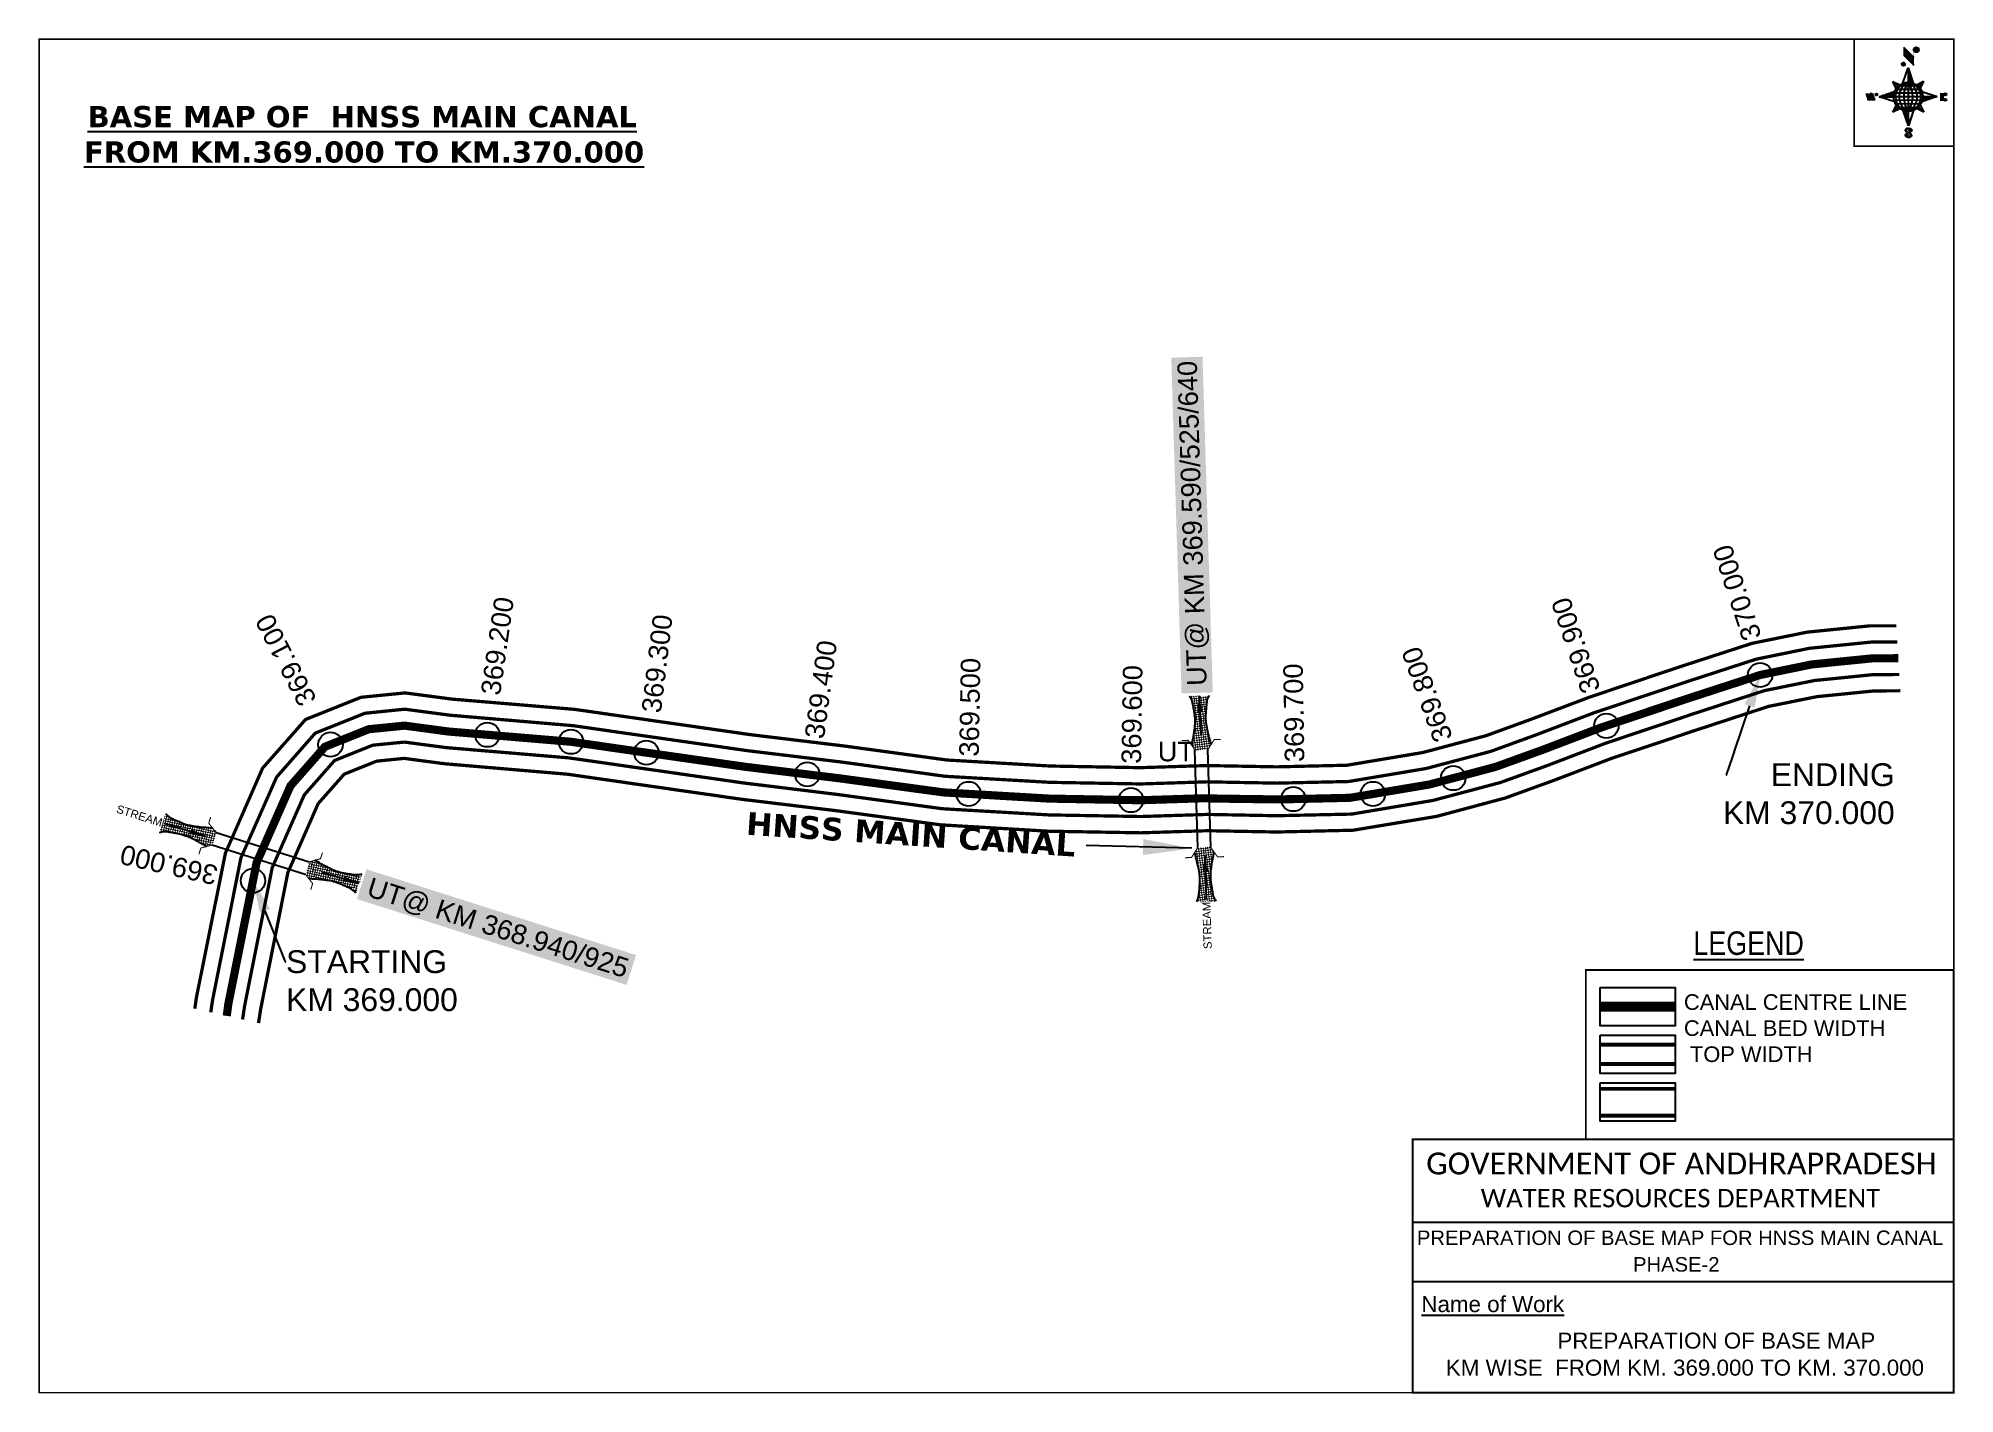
# Model space of a CAD drawing. Header units: inches. Extents: x 814689 to 815865, y 1581096 to 1581928.
import ezdxf
from ezdxf import colors
from ezdxf.entities.mleader import LeaderData, LeaderLine
from ezdxf.enums import TextEntityAlignment as Align
from ezdxf.math import Vec2, Vec3

# ---------------------------------------------------------------- set-up
doc = ezdxf.new("R2010")
doc.units = ezdxf.units.IN
doc.header["$LTSCALE"] = 15
doc.header["$MEASUREMENT"] = 0
doc.header["$PDMODE"] = 32
doc.header["$PDSIZE"] = 15
doc.linetypes.add('HIDDEN2', pattern=[0.1875, 0.125, -0.0625])
for name, color, linetype in [('AQUADUCT', 1, 'Continuous'), ('bord', 1, 'Continuous'), ('CANAL1', 7, 'Continuous'), ('CSMark', 72, 'Continuous'), ('DCBMS', 232, 'Continuous'), ('PAGE', 7, 'Continuous'), ('STRUCTURE', 5, 'Continuous'), ('TEXT', 6, 'Continuous')]:
    doc.layers.add(name, color=color, linetype=linetype)
doc.styles.add('ARIALN', font='ARIALN.TTF')
doc.styles.get("Standard").update_dxf_attribs({"font": 'arial.ttf'})
doc.dimstyles.get("Standard").update_dxf_attribs({"dimtxt": 20, "dimasz": 0.18, "dimexe": 0.18, "dimexo": 0.0625, "dimgap": 0.09, "dimtad": 0, "dimtih": 1, "dimtoh": 1, "dimdec": 4, "dimzin": 0, "dimdsep": 46, "dimtxsty": 'Standard', "dimcen": 0.09, "dimadec": 0, "dimazin": 0, "dimtfac": 1, "dimtdec": 4, "dimtofl": 0, "dimtmove": 0, "dimatfit": 3, "dimfxl": 0, "dimtolj": 1, "dimtzin": 0, "dimarcsym": 0})
pattern_1 = [(267.297113149, (-8720374.938, 50637915.138), (10.5367255337, -0.497431438), [])]
pattern_2 = [(357.297113149, (-8720374.938, 50637915.138), (0.497431438, 10.5367255337), [])]

# ---------------------------------------------------------------- blocks, each defined once
blk = doc.blocks.new('*X26')
at = {"color": 0, "linetype": 'Continuous'}
for p, q in [((6321.6, 240.5), (6322.3, 241.2)), ((6321.6, 240.3), (6322.3, 241)), ((6321.6, 240.1), (6322.3, 240.8)), ((6321.6, 239.9), (6322.4, 240.7)), ((6321.6, 239.8), (6322.4, 240.6)), ((6321.6, 239.6), (6322.5, 240.5)), ((6321.6, 239.4), (6322.5, 240.3)), ((6321.6, 239.2), (6322.6, 240.2)), ((6321.7, 239.1), (6322.6, 240.1)), ((6321.8, 240.8), (6322.4, 241.4)), ((6321.8, 239), (6322.7, 240)), ((6321.8, 239), (6322.8, 239.9)), ((6321.9, 238.9), (6322.9, 239.8)), ((6322, 238.8), (6323, 239.7)), ((6322.1, 241.3), (6322.4, 241.6)), ((6322.1, 238.7), (6323.1, 239.6)), ((6322.2, 238.6), (6323.1, 239.6)), ((6322.3, 238.5), (6323.2, 239.5)), ((6322.4, 238.5), (6323.3, 239.4)), ((6322.5, 238.4), (6323.4, 239.3)), ((6322.7, 238.4), (6323.6, 239.3)), ((6322.8, 238.3), (6323.7, 239.2)), ((6322.9, 238.3), (6323.8, 239.1)), ((6323.1, 238.2), (6323.9, 239.1)), ((6323.2, 238.2), (6324, 239)), ((6323.3, 238.2), (6324.2, 239)), ((6323.5, 238.1), (6324.3, 238.9)), ((6323.7, 238.1), (6324.4, 238.9)), ((6323.8, 238.1), (6324.6, 238.8)), ((6324.1, 238.2), (6324.7, 238.8)), ((6324.3, 238.3), (6324.9, 238.8)), ((6324.6, 238.3), (6325.1, 238.8)), ((6324.8, 238.4), (6325.2, 238.8)), ((6325.1, 238.5), (6325.4, 238.8)), ((6325.4, 238.6), (6325.6, 238.8))]:
    blk.add_line(p, q, dxfattribs=at)
blk = doc.blocks.new('*X25')
at = {"color": 0, "linetype": 'Continuous'}
for p, q in [((6324.4, 240.3), (6324.5, 240.4)), ((6324.6, 240.3), (6324.8, 240.5)), ((6324.7, 240.2), (6325, 240.5)), ((6324.8, 240.2), (6325.2, 240.6)), ((6325, 240.1), (6325.5, 240.6)), ((6325.1, 240.1), (6325.6, 240.6)), ((6325.2, 240), (6325.8, 240.6)), ((6325.3, 240), (6326, 240.6)), ((6325.4, 239.9), (6326.1, 240.6)), ((6325.5, 239.8), (6326.2, 240.5)), ((6325.6, 239.8), (6326.3, 240.5)), ((6325.7, 239.7), (6326.5, 240.4)), ((6325.9, 239.6), (6326.6, 240.3)), ((6326, 239.5), (6326.7, 240.3)), ((6326, 239.4), (6326.8, 240.2)), ((6326.1, 239.3), (6327, 240.2)), ((6326.2, 239.3), (6327.1, 240.1)), ((6326.3, 239.2), (6327.1, 240)), ((6326.4, 239.1), (6327.2, 239.9)), ((6326.5, 239), (6327.3, 239.8)), ((6326.5, 238.9), (6327.4, 239.7)), ((6326.6, 238.8), (6327.5, 239.6)), ((6326.7, 238.7), (6327.5, 239.5)), ((6326.8, 238.6), (6327.6, 239.4)), ((6326.8, 238.5), (6327.7, 239.3)), ((6326.8, 236.5), (6327.4, 237)), ((6326.9, 238.3), (6327.8, 239.2)), ((6326.9, 238.2), (6327.9, 239.1)), ((6326.9, 236.8), (6327.6, 237.4)), ((6327, 238.1), (6327.8, 239)), ((6327, 237.9), (6327.8, 238.8)), ((6327, 237.8), (6327.8, 238.6)), ((6327, 237.6), (6327.8, 238.4)), ((6327, 237.4), (6327.8, 238.2)), ((6327, 237.3), (6327.8, 238)), ((6327, 237.1), (6327.8, 237.9))]:
    blk.add_line(p, q, dxfattribs=at)
blk = doc.blocks.new('H')
at = {"layer": 'bord', "extrusion": (0.000427885, 0.004792, 0.999988)}
h = blk.add_hatch(dxfattribs=at)
h.set_pattern_fill('LINE', color=8, scale=84.387686, angle=-2.7029, style=0)
h.set_pattern_definition(pattern_2)
h.paths.add_polyline_path([(-492, 786, -0.090992), (-448, 775), (-486, 912)])
h = blk.add_hatch(dxfattribs=at)
h.set_pattern_fill('LINE', color=8, scale=84.387686, angle=-92.7029, style=0)
h.set_pattern_definition(pattern_1)
h.paths.add_polyline_path([(-625, 665, -0.090992), (-615, 710), (-751, 671)])
h = blk.add_hatch(dxfattribs=at)
h.set_pattern_fill('LINE', color=8, scale=84.387686, angle=-2.7029, style=0)
h.set_pattern_definition(pattern_2)
h.paths.add_polyline_path([(-504, 533, -0.090992), (-549, 543), (-510, 406)])
h = blk.add_hatch(dxfattribs=at)
h.set_pattern_fill('LINE', color=8, scale=84.387686, angle=-92.7029, style=0)
h.set_pattern_definition(pattern_1)
h.paths.add_polyline_path([(-246, 647), (-372, 653, -0.090992), (-382, 609)])
for p, q in [((-519, 1020, -1217), (-435, 927, -1216)), ((-516, 1087, -1217), (-432, 994, -1217)), ((-538, 774, -1216), (-487, 906, -1216)), ((-487, 906, -1216), (-493, 780, -1216)), ((-487, 906, -1216), (-448, 769, -1216)), ((-865, 701, -1215), (-847, 638, -1215)), ((-847, 700, -1215), (-829, 637, -1215)), ((-829, 699, -1215), (-811, 636, -1215)), ((-829, 699, -1215), (-811, 698, -1215)), ((-811, 698, -1215), (-794, 635, -1215)), ((-752, 665, -1215), (-615, 704, -1215)), ((-627, 794, -1216), (-567, 760, -1216)), ((-627, 794, -1216), (-584, 747, -1215)), ((-599, 731, -1215), (-627, 794, -1216)), ((-421, 753, -1216), (-359, 781, -1216)), ((-359, 781, -1216), (-405, 739, -1216)), ((-359, 781, -1216), (-392, 721, -1215)), ((-379, 693, -1215), (-246, 641, -1215)), ((-213, 669, -1215), (-217, 601, -1215)), ((-752, 665, -1215), (-625, 659, -1215)), ((-619, 614, -1215), (-752, 665, -1215)), ((-639, 526, -1214), (-606, 585, -1215)), ((-639, 526, -1214), (-593, 568, -1215)), ((-577, 553, -1215), (-639, 526, -1214)), ((-511, 400, -1214), (-549, 537, -1214)), ((-460, 533, -1215), (-511, 400, -1214)), ((-505, 527, -1214), (-511, 400, -1214)), ((-371, 513, -1214), (-431, 546, -1215)), ((-371, 513, -1214), (-414, 560, -1215)), ((-399, 576, -1215), (-371, 513, -1214)), ((-246, 641, -1215), (-383, 603, -1215)), ((-373, 647, -1215), (-246, 641, -1215)), ((-197, 600, -1215), (-194, 668, -1215))]:
    blk.add_line(p, q, dxfattribs=at)
at = {"layer": 'bord', "color": 8, "linetype": 'ByBlock', "extrusion": (0.000427885, 0.004792, 0.999988)}
for p, q in [((-375, 679, -1215), (-620, 691, -1215)), ((-386, 711, -1215), (-605, 722, -1215)), ((-411, 744, -1216), (-578, 752, -1216)), ((-493, 780, -1216), (-505, 527, -1214)), ((-373, 647, -1215), (-625, 659, -1215)), ((-378, 616, -1215), (-623, 628, -1215)), ((-392, 585, -1215), (-611, 595, -1215)), ((-420, 555, -1215), (-587, 562, -1215))]:
    blk.add_line(p, q, dxfattribs=at)
at = {"layer": 'bord', "extrusion": (0.000427885, 0.004792, 0.999988), "elevation": -1212}
for points, const_width in [([(-522, 960), (-516, 1093)], 1.61), ([(-434, 933), (-428, 1066)], 1.61), ([(-870, 707), (-846, 706)], 0.642), ([(-829, 643), (-821, 678)], 0.642), ([(-793, 641), (-782, 694)], 0.642), ([(-223, 676), (-174, 673)], 0.706), ([(-829, 643), (-855, 644)], 0.642), ([(-811, 642), (-784, 641)], 0.642), ([(-177, 605), (-226, 607)], 0.706), ([(-195, 645), (-185, 644)], 0.706)]:
    blk.add_lwpolyline(points, dxfattribs=dict(at, const_width=const_width))
for points, const_width in [([(-414, 1073, 1), (-398, 1058, 1)], 22.3), ([(-530, 950, 1), (-520, 939, 1)], 14.8), ([(-776, 697, 1), (-769, 690, 1)], 8.9), ([(-180, 618, 1), (-173, 611, 1)], 9.79), ([(-178, 667, 1), (-171, 660, 1)], 9.79), ([(-490, 362, 1), (-498, 369, 1)], 11.1), ([(-525, 322, 1), (-533, 329, 1)], 11.1)]:
    blk.add_lwpolyline(points, format="xyb", close=True, dxfattribs=dict(at, const_width=const_width))
for points in [[(-537, 317), (-531, 310), (-520, 307), (-505, 307), (-494, 310), (-486, 318), (-487, 326), (-491, 333), (-494, 336), (-503, 341), (-522, 347), (-530, 352), (-534, 355), (-537, 363), (-537, 373), (-530, 381), (-520, 384), (-504, 384), (-493, 380), (-487, 373)], [(-522, 348), (-526, 354), (-528, 361), (-528, 371), (-526, 375), (-521, 381), (-515, 384)], [(-505, 307), (-499, 312), (-497, 319), (-497, 327), (-501, 335), (-509, 343)]]:
    blk.add_lwpolyline(points, dxfattribs=at)
at = {"layer": 'bord', "extrusion": (0.000427885, 0.004792, 0.999988)}
for centre, radius in [((-406, 1065, -1212), 22.3), ((-525, 944, -1212), 14.8), ((-773, 694, -1212), 8.9), ((-498, 659, -1212), 127), ((-177, 615, -1212), 9.79), ((-174, 663, -1212), 9.79), ((-494, 365, -1212), 11.1), ((-529, 325, -1212), 11.1)]:
    blk.add_circle(centre, radius, dxfattribs=at)
at = {"layer": 'bord', "color": 8, "linetype": 'ByBlock', "extrusion": (0.000427885, 0.004792, 0.999988)}
for centre, radius, start, end in [((-482, 658, -1212), 128, 94.9254, 259.6691), ((-437, 656, -1212), 141, 113.2864, 241.308), ((-316, 651, -1212), 222, 142.5892, 212.0053), ((-560, 662, -1212), 141, 293.2864, 61.308), ((-681, 668, -1212), 222, 322.5892, 32.0053), ((-515, 660, -1212), 128, 274.9254, 79.6691)]:
    blk.add_arc(centre, radius, start, end, dxfattribs=at)
at = {"layer": 'bord', "extrusion": (0.000427885, 0.004792, 0.999988)}
for points in [[(-516, 1093, -1212), (-431, 1000, -1212), (-519, 1026, -1212), (-434, 933, -1212)], [(-864, 707, -1212), (-846, 706, -1212), (-846, 644, -1212), (-829, 643, -1212)], [(-829, 705, -1212), (-811, 704, -1212), (-811, 642, -1212), (-793, 641, -1212)], [(-193, 674, -1212), (-197, 606, -1212), (-213, 675, -1212), (-216, 607, -1212)]]:
    blk.add_solid(points, dxfattribs=at)
at = {"layer": 'bord', "extrusion": (0.000427885, 0.004792, 0.999988), "xscale": 7.977342409717546, "yscale": 7.977342408231451, "zscale": 7.977342408476333, "rotation": 138.0840426661453}
for name, p in [('*X25', (38301, -31929, -1212)), ('*X26', (38314, -31951, -1212))]:
    blk.add_blockref(name, p, dxfattribs=at)
blk = doc.blocks.new('UT')
at = {"layer": 'STRUCTURE'}
h = blk.add_hatch(dxfattribs=at)
h.set_pattern_fill('DASH', color=150, scale=8, angle=-39.6278, style=0)
h.set_pattern_definition([(320.372247933, (-4370.464, -6260.8811), (1.40800153113, 0.132407282), [1, -1])])
h.paths.add_polyline_path([(765163, 1700681.9), (765165.6, 1700680.6), (765167.2, 1700680.3), (765169.1, 1700680), (765172.4, 1700679.6), (765176.4, 1700679.3), (765179.5, 1700679.5), (765183.1, 1700679.9), (765187.7, 1700680.9), (765188.9, 1700681.2), (765193.1, 1700682.2), (765196.1, 1700680.2), (765196.1, 1700672.2), (765193.1, 1700670.2), (765190.5, 1700670.8), (765188.1, 1700671.3), (765185.5, 1700671.8), (765183.6, 1700672.1), (765181, 1700672.5), (765180.3, 1700672.5), (765178.5, 1700672.6), (765176.7, 1700672.6), (765174.6, 1700672.5), (765172.5, 1700672.3), (765170.4, 1700672), (765168.5, 1700671.7), (765166.1, 1700671.2), (765165, 1700670.8), (765163, 1700669.7)])
h.paths.add_polyline_path([(765259.1, 1700682.2), (765256.1, 1700680.2), (765256.1, 1700672.2), (765259.1, 1700670.2), (765261.9, 1700671), (765264.4, 1700671.6), (765266.4, 1700672), (765269.1, 1700672.5), (765272.7, 1700673), (765276.1, 1700673.1), (765278.6, 1700672.9), (765281.2, 1700672.7), (765283.9, 1700672.3), (765286.4, 1700671.9), (765288, 1700671.3), (765289.2, 1700670.6), (765289.1, 1700682.7), (765287.6, 1700681.8), (765285.7, 1700681.2), (765283, 1700680.7), (765281.2, 1700680.4), (765276.7, 1700679.9), (765272.7, 1700679.9), (765268.7, 1700680.3), (765264.8, 1700681), (765261.2, 1700681.7)])
at = {"layer": 'STRUCTURE', "color": 150, "const_width": 0.628}
for points in [[(765190.1, 1700688.2), (765190.1, 1700684.2), (765196.1, 1700680.2), (765256.1, 1700680.2), (765262.1, 1700684.2), (765262.1, 1700688.2)], [(765190.1, 1700664.2), (765190.1, 1700668.2), (765196.1, 1700672.2), (765256.1, 1700672.2), (765262.1, 1700668.2), (765262.1, 1700664.2)]]:
    blk.add_lwpolyline(points, dxfattribs=at)
at = {"layer": 'STRUCTURE', "color": 150}
for points in [[(765196.1, 1700680.2), (765256.1, 1700680.2)], [(765196.1, 1700672.2), (765256.1, 1700672.2)], [(765196.1, 1700672.2), (765256.1, 1700672.2)]]:
    blk.add_lwpolyline(points, dxfattribs=at)
at = {"layer": 'STRUCTURE', "color": 0}
blk.add_circle((765226.1, 1700676.2), 1.89, dxfattribs=at)
at = {"layer": 'STRUCTURE', "color": 150}
for points in [[(765163, 1700681.9), (765164.4, 1700681.1), (765167.9, 1700680.2), (765171.2, 1700679.8), (765176.1, 1700679.4), (765184.7, 1700680.3), (765193.1, 1700682.2)], [(765289.1, 1700682.7), (765287.8, 1700681.9), (765284.3, 1700680.9), (765280.9, 1700680.4), (765276.1, 1700679.8), (765267.4, 1700680.5), (765259.1, 1700682.2)], [(765163, 1700669.7), (765164.3, 1700670.6), (765167.8, 1700671.6), (765171.2, 1700672.1), (765176, 1700672.6), (765184.7, 1700672), (765193.1, 1700670.2)], [(765289.2, 1700670.6), (765287.8, 1700671.4), (765284.2, 1700672.3), (765280.9, 1700672.7), (765276.1, 1700673.1), (765267.4, 1700672.2), (765259.1, 1700670.2)]]:
    blk.add_spline(points, degree=3, dxfattribs=at)
at = {"layer": 'STRUCTURE', "color": 0}
blk.add_text('STREAM', height=5, dxfattribs=at).set_placement((765148.2, 1700675.8), align=Align.MIDDLE_CENTER)
for points in [[(765190.9, 1700676), (765164.2, 1700675.8)], [(765289.3, 1700676.7), (765265.4, 1700676.4)]]:
    blk.add_leader(points, dimstyle='Standard', override={"dimasz": 10, "dimgap": 0.09, "dimtad": 0}, dxfattribs=at)

msp = doc.modelspace()

# ---------------------------------------------------------------- linework, layer by layer
at = {"layer": 'CANAL1', "color": 200, "const_width": 2}
for points in [[(814784.9, 1581332.1), (814785.8, 1581338.6), (814803.7, 1581427.7), (814826.5, 1581479.8), (814852.9, 1581509.7), (814886.9, 1581523.3), (814914, 1581526), (814942.6, 1581522.2), (815018, 1581515.9), (815125.7, 1581500.4), (815183.6, 1581493.4), (815246.6, 1581484.8), (815310.2, 1581481.1), (815365.4, 1581480.1), (815406.2, 1581481.4), (815449, 1581480.6), (815492.2, 1581481.6), (815538.7, 1581489.4), (815577.4, 1581499.7), (815604.9, 1581509.7), (815640.8, 1581523.3), (815695.5, 1581541.7), (815740.7, 1581556.4), (815774.6, 1581563.3), (815813.5, 1581567.2), (815829.4, 1581567.2)], [(814824, 1581323.3), (814825.3, 1581331.8), (814842, 1581415.6), (814860.6, 1581458), (814876.6, 1581476.1), (814896.5, 1581484.1), (814913.4, 1581485.8), (814938.3, 1581482.5), (815013.5, 1581476.1), (815120.5, 1581460.7), (815178.5, 1581453.7), (815242.7, 1581445), (815308.7, 1581441.1), (815365.7, 1581440.1), (815406.5, 1581441.4), (815449.1, 1581440.6), (815496, 1581441.7), (815547.2, 1581450.2), (815589.4, 1581461.5), (815618.9, 1581472.2), (815654.3, 1581485.7), (815708.1, 1581503.7), (815750.9, 1581517.7), (815780.6, 1581523.7), (815815.6, 1581527.2), (815831.8, 1581527.3)]]:
    msp.add_lwpolyline(points, dxfattribs=at)
at = {"layer": 'CANAL1', "color": 5, "const_width": 2}
for points in [[(814794.7, 1581329.9), (814795.7, 1581336.9), (814813.2, 1581424.7), (814835.1, 1581474.3), (814858.8, 1581501.3), (814889.3, 1581513.5), (814913.8, 1581516), (814941.6, 1581512.3), (815016.9, 1581505.9), (815124.4, 1581490.5), (815182.3, 1581483.5), (815245.6, 1581474.8), (815309.8, 1581471.1), (815365.5, 1581470.1), (815406.3, 1581471.4), (815449.1, 1581470.6), (815493.2, 1581471.6), (815540.8, 1581479.6), (815580.4, 1581490.1), (815608.4, 1581500.3), (815644.1, 1581513.9), (815698.7, 1581532.2), (815743.3, 1581546.7), (815776.1, 1581553.4), (815814, 1581557.2), (815830, 1581557.2)], [(814814.2, 1581325.5), (814815.4, 1581333.5), (814832.4, 1581418.7), (814852.1, 1581463.4), (814870.7, 1581484.5), (814894.1, 1581493.9), (814913.5, 1581495.8), (814939.4, 1581492.4), (815014.6, 1581486.1), (815121.8, 1581470.7), (815179.8, 1581463.6), (815243.7, 1581454.9), (815309.1, 1581451.1), (815365.6, 1581450.1), (815406.4, 1581451.4), (815449.1, 1581450.6), (815495.1, 1581451.6), (815545, 1581460), (815586.4, 1581471), (815615.4, 1581481.5), (815650.9, 1581495.1), (815704.9, 1581513.2), (815748.4, 1581527.4), (815779.1, 1581533.6), (815815, 1581537.2), (815831.2, 1581537.3)]]:
    msp.add_lwpolyline(points, dxfattribs=at)
at = {"layer": 'CANAL1', "color": 1, "linetype": 'HIDDEN2', "ltscale": 8, "const_width": 5}
msp.add_lwpolyline([(814804.5, 1581327.7), (814805.5, 1581335.2), (814816.2, 1581388.6), (814816.2, 1581388.6), (814822.8, 1581421.7), (814843.6, 1581468.9), (814864.7, 1581492.9), (814891.7, 1581503.7), (814913.7, 1581505.9), (814940.5, 1581502.3), (815015.8, 1581496), (815062.1, 1581489.3), (815123.1, 1581480.6), (815181.1, 1581473.5), (815244.6, 1581464.9), (815309.4, 1581461.1), (815365.5, 1581460.1), (815403.7, 1581461.3), (815403.7, 1581461.3), (815413.7, 1581461.1), (815449.1, 1581460.6), (815459.2, 1581460.8), (815494.1, 1581461.6), (815542.9, 1581469.8), (815583.4, 1581480.6), (815611.9, 1581490.9), (815647.5, 1581504.5), (815701.8, 1581522.7), (815745.8, 1581537), (815777.6, 1581543.5), (815814.5, 1581547.2), (815830.6, 1581547.3)], dxfattribs=at)
at = {"layer": 'CANAL1', "color": 1, "linetype": 'HIDDEN2', "ltscale": 100, "const_width": 6, "elevation": -0.4}
msp.add_lwpolyline([(815693.6, 1581333.4), (815647.6, 1581333.4)], dxfattribs=at)
at = {"layer": 'CANAL1', "color": 5, "const_width": 2.4, "elevation": -0.4}
for points in [[(815693.6, 1581310.1), (815647.6, 1581310.1)], [(815693.6, 1581298.1), (815647.6, 1581298.1)]]:
    msp.add_lwpolyline(points, dxfattribs=at)
at = {"layer": 'CANAL1', "color": 200, "const_width": 2.4, "elevation": -0.4}
for points in [[(815693.6, 1581282.9), (815647.6, 1581282.9)], [(815693.6, 1581266.4), (815647.6, 1581266.4)]]:
    msp.add_lwpolyline(points, dxfattribs=at)
at = {"layer": 'CSMark', "color": 3}
for p in [(815745.8, 1581537), (814964.5, 1581500.3), (815015.8, 1581496), (815651.4, 1581505.8), (814868.2, 1581494.3), (815062.1, 1581489.3), (815160.9, 1581476), (815557.4, 1581473.7), (815259.9, 1581464), (815359.6, 1581460.2), (815459.2, 1581460.8), (815508.1, 1581464), (814820.6, 1581410.7)]:
    msp.add_point(p, dxfattribs=at)
at = {"layer": 'PAGE', "const_width": 1}
msp.add_lwpolyline([(814689.3, 1581096.4), (815864.6, 1581096.4), (815864.6, 1581927.4), (814689.3, 1581927.4), (814689.3, 1581096.4)], dxfattribs=at)
at = {"layer": 'PAGE'}
for points, const_width in [([(815864.6, 1581927.4), (815803.5, 1581927.4), (815803.5, 1581861.6), (815864.6, 1581861.6)], 1), ([(815638.8, 1581355.8), (815864.6, 1581355.8), (815864.6, 1581252), (815638.8, 1581252)], 1.2), ([(815532.5, 1581252), (815864.6, 1581252), (815864.6, 1581096.4), (815532.5, 1581096.4)], 1.2)]:
    msp.add_lwpolyline(points, close=True, dxfattribs=dict(at, const_width=const_width))
at = {"layer": 'PAGE', "elevation": -0.4}
for points in [[(815647.6, 1581345.1), (815693.6, 1581345.1), (815693.6, 1581321.6), (815647.6, 1581321.6)], [(815647.6, 1581315.9), (815693.6, 1581315.9), (815693.6, 1581292.4), (815647.6, 1581292.4)], [(815647.6, 1581286.6), (815693.6, 1581286.6), (815693.6, 1581263.1), (815647.6, 1581263.1)]]:
    msp.add_lwpolyline(points, close=True, dxfattribs=at)
at = {"layer": 'PAGE'}
for points in [[(815532.5, 1581201), (815864.6, 1581201)], [(815532.5, 1581164.7), (815864.6, 1581164.7)]]:
    msp.add_lwpolyline(points, dxfattribs=at)

# ---------------------------------------------------------------- block references
at = {"layer": 'AQUADUCT', "color": 1, "xscale": 0.0703495379661093, "yscale": 0.07034953800030053, "zscale": 0.07034953795990817, "rotation": 3.078330607406165}
msp.add_blockref('H', (815874.2, 1581848, 85.4), dxfattribs=at)
at = {"layer": 'STRUCTURE', "color": 0}
for p, rotation in [((2536880.5, 864252.6), 91.6077737042648), ((-428013.5, 191023.9), 342.433008371519)]:
    msp.add_blockref('UT', p, dxfattribs=dict(at, rotation=rotation))

# ---------------------------------------------------------------- texts
at = {"layer": 'CANAL1', "insert": (815123, 1581453), "char_height": 14, "width": 205.129, "attachment_point": 1, "rotation": 356.18}
msp.add_mtext('\\pi0.96322;{\\fVerdana|b1|i0|c0|p34;HNSS MAIN CANAL}', dxfattribs=at)
at = {"layer": 'CSMark', "color": 1}
for s, rotation, p in [('370.000', 108.2451, (815741.1, 1581558.7)), ('369.200', 81.8222, (814966.3, 1581524.8)), ('369.100', 117.3899, (814854.7, 1581519.2)), ('369.300', 83.0944, (815065, 1581513.9)), ('369.900', 108.5376, (815642.2, 1581526.4)), ('369.400', 82.2422, (815165.1, 1581498.1)), ('369.800', 109.8753, (815551.6, 1581496.5)), ('369.500', 89.0036, (815260.1, 1581486.9)), ('369.600', 89.115, (815359.7, 1581482.5)), ('369.700', 90.9452, (815460, 1581483.5)), ('369.000', 167.2228, (814798.5, 1581413.7))]:
    msp.add_text(s, height=12, rotation=rotation, dxfattribs=at).set_placement(p, align=Align.MIDDLE_LEFT)
at = {"layer": 'CSMark'}
msp.add_text('UT ', height=12, dxfattribs=at).set_placement((815403, 1581484, 508), align=Align.RIGHT)
at = {"layer": 'PAGE', "extrusion": (0.000201441, 0.004807, 0.999988), "style": 'ARIALN'}
msp.add_text('%%ULEGEND', height=14.4, rotation=359.9999, dxfattribs=at).set_placement((815738.7, 1581353.3, 7765.7), align=Align.MIDDLE)
at = {"layer": 'PAGE', "extrusion": (0.000201441, 0.004807, 0.999988)}
for s, height, p in [('PREPARATION OF BASE MAP FOR HNSS MAIN CANAL', 8.878, (815535.1, 1581168, 7764.8)), ('%%UName of Work', 9.822, (815537.8, 1581126.8, 7763.4))]:
    msp.add_text(s, height=height, rotation=359.9999, dxfattribs=at).set_placement(p)
for s, height, p in [('PHASE-2', 8.88, (815694.3, 1581156.1, 7764.7)), ('PREPARATION OF BASE MAP', 9.822, (815718.9, 1581109.3, 7763.5)), ('KM WISE  FROM KM. 369.000 TO KM. 370.000', 9.822, (815699.6, 1581092.7, 7763.5))]:
    msp.add_text(s, height=height, rotation=359.9999, dxfattribs=at).set_placement(p, align=Align.MIDDLE_CENTER)
at = {"layer": 'PAGE', "extrusion": (0.000201441, 0.004807, 0.999988), "attachment_point": 1, "text_direction": (1, -1e-06, -0.000201)}
for s, insert, char_height, width in [('CANAL CENTRE LINE CANAL BED WIDTH {\\H2.3717x; }\\P TOP WIDTH{\\H1.9152x; }', (815699, 1581341, -0.4), 9.6, 168.926), ('\\pi3.5885;{\\fCalibri|b0|i0|c0|p34;\\H1.3333x;GOVERNMENT OF ANDHRAPRADESH\\P\\pi37.073;\\H0.83998x;WATER RESOURCES DEPARTMENT}', (815537.2, 1581243.8, -1.3), 10.059, 321.276)]:
    msp.add_mtext(s, dxfattribs=dict(at, insert=insert, char_height=char_height, width=width))
at = {"layer": 'STRUCTURE', "color": 5, "char_height": 12, "attachment_point": 1, "bg_fill": 1, "box_fill_scale": 1.3, "bg_fill_color": 7, "bg_fill_true_color": 16777215, "bg_fill_transparency": 4390977}
for s, insert, width, rotation in [('\\pi0.71894;UT@ KM 369.590/525/640', (815394.1, 1581529.4), 198.996, 91.7539), ('\\pi0.71894;UT@ KM 368.940/925', (814892.6, 1581413.2), 166.499, 342.3468)]:
    msp.add_mtext(s, dxfattribs=dict(at, insert=insert, width=width, rotation=rotation))
at = {"layer": 'TEXT', "color": 1, "insert": (814697.3, 1581886.3), "char_height": 13, "width": 379.826, "attachment_point": 1}
msp.add_mtext('\\pi21.755;{\\fVerdana|b1|i0|c0|p34;\\LBASE MAP OF  HNSS MAIN CANAL \\P\\pi19.564;FROM KM.369.000 TO KM.370.000}', dxfattribs=at)

# ---------------------------------------------------------------- leaders
at = {"layer": 'CANAL1'}
msp.add_leader([(815397, 1581430.6), (815332, 1581432.3)], dimstyle='Standard', override={"dimasz": 30, "dimgap": 0.09, "dimtad": 0}, dxfattribs=at)
at = {"layer": 'DCBMS', "color": 5}
ml = msp.add_multileader_mtext('Standard', dxfattribs=at)
ml.set_content('STARTING\\PKM 369.000', color=5)
ml.set_leader_properties()
ml.build(insert=Vec2(0, 0))
ml.multileader.update_dxf_attribs({"dogleg_length": 0.36, "arrow_head_size": 20})
ctx = ml.context
ctx.base_point, ctx.char_height, ctx.arrow_head_size, ctx.landing_gap_size, ctx.plane_origin = Vec3(814840.8, 1581360.8), 14, 20, 0.09, Vec3(815011.7, 1581433.6)
notes = []
notes.append((ctx, [(1, (1, 1, 0), (814840.4, 1581360.8), (1, 0), 0.36, [(0, [(814820.6, 1581410.7)], 0, [])])]))
ctx.mtext.insert, ctx.mtext.flow_direction = Vec3(814840.9, 1581368), 5
for ctx, leaders in notes:
    for number, flags, end, landing, length, lines in leaders:
        leader = LeaderData()
        leader.index, (leader.has_last_leader_line, leader.has_dogleg_vector, leader.attachment_direction) = number, flags
        leader.last_leader_point, leader.dogleg_vector, leader.dogleg_length = Vec3(end), Vec3(landing), length
        for number, points, colour, breaks in lines:
            line = LeaderLine()
            line.index, line.vertices, line.color, line.breaks = number, Vec3.list(points), colors.encode_raw_color(colour), breaks
            leader.lines.append(line)
        ctx.leaders.append(leader)

# ---------------------------------------------------------------- next in the draw order: leaders
ml = msp.add_multileader_mtext('Standard', dxfattribs=at)
ml.set_content('ENDING \\PKM 370.000', color=5)
ml.set_leader_properties()
ml.build(insert=Vec2(0, 0))
ml.multileader.update_dxf_attribs({"dogleg_length": 0.36, "arrow_head_size": 20})
ctx = ml.context
ctx.base_point, ctx.char_height, ctx.arrow_head_size, ctx.landing_gap_size, ctx.plane_origin = Vec3(815725.2, 1581475.6), 14, 20, 0.09, Vec3(815868.9, 1581688)
ctx.text_align_type = 2
notes = []
notes.append((ctx, [(1, (1, 1, 0), (815724.9, 1581475.6), (1, 0), 0.36, [(0, [(815745.8, 1581537)], 0, [])])]))
ctx.mtext.insert, ctx.mtext.width, ctx.mtext.alignment, ctx.mtext.flow_direction = Vec3(815828.4, 1581482.8), 109.049, 3, 5
ctx.mtext.has_bg_fill, ctx.mtext.bg_color, ctx.mtext.bg_scale_factor, ctx.mtext.bg_transparency, ctx.mtext.use_window_bg_color = 1, -1027028792, 1.5, 0, 1
for ctx, leaders in notes:
    for number, flags, end, landing, length, lines in leaders:
        leader = LeaderData()
        leader.index, (leader.has_last_leader_line, leader.has_dogleg_vector, leader.attachment_direction) = number, flags
        leader.last_leader_point, leader.dogleg_vector, leader.dogleg_length = Vec3(end), Vec3(landing), length
        for number, points, colour, breaks in lines:
            line = LeaderLine()
            line.index, line.vertices, line.color, line.breaks = number, Vec3.list(points), colors.encode_raw_color(colour), breaks
            leader.lines.append(line)
        ctx.leaders.append(leader)

doc.saveas('drawing.dxf')
